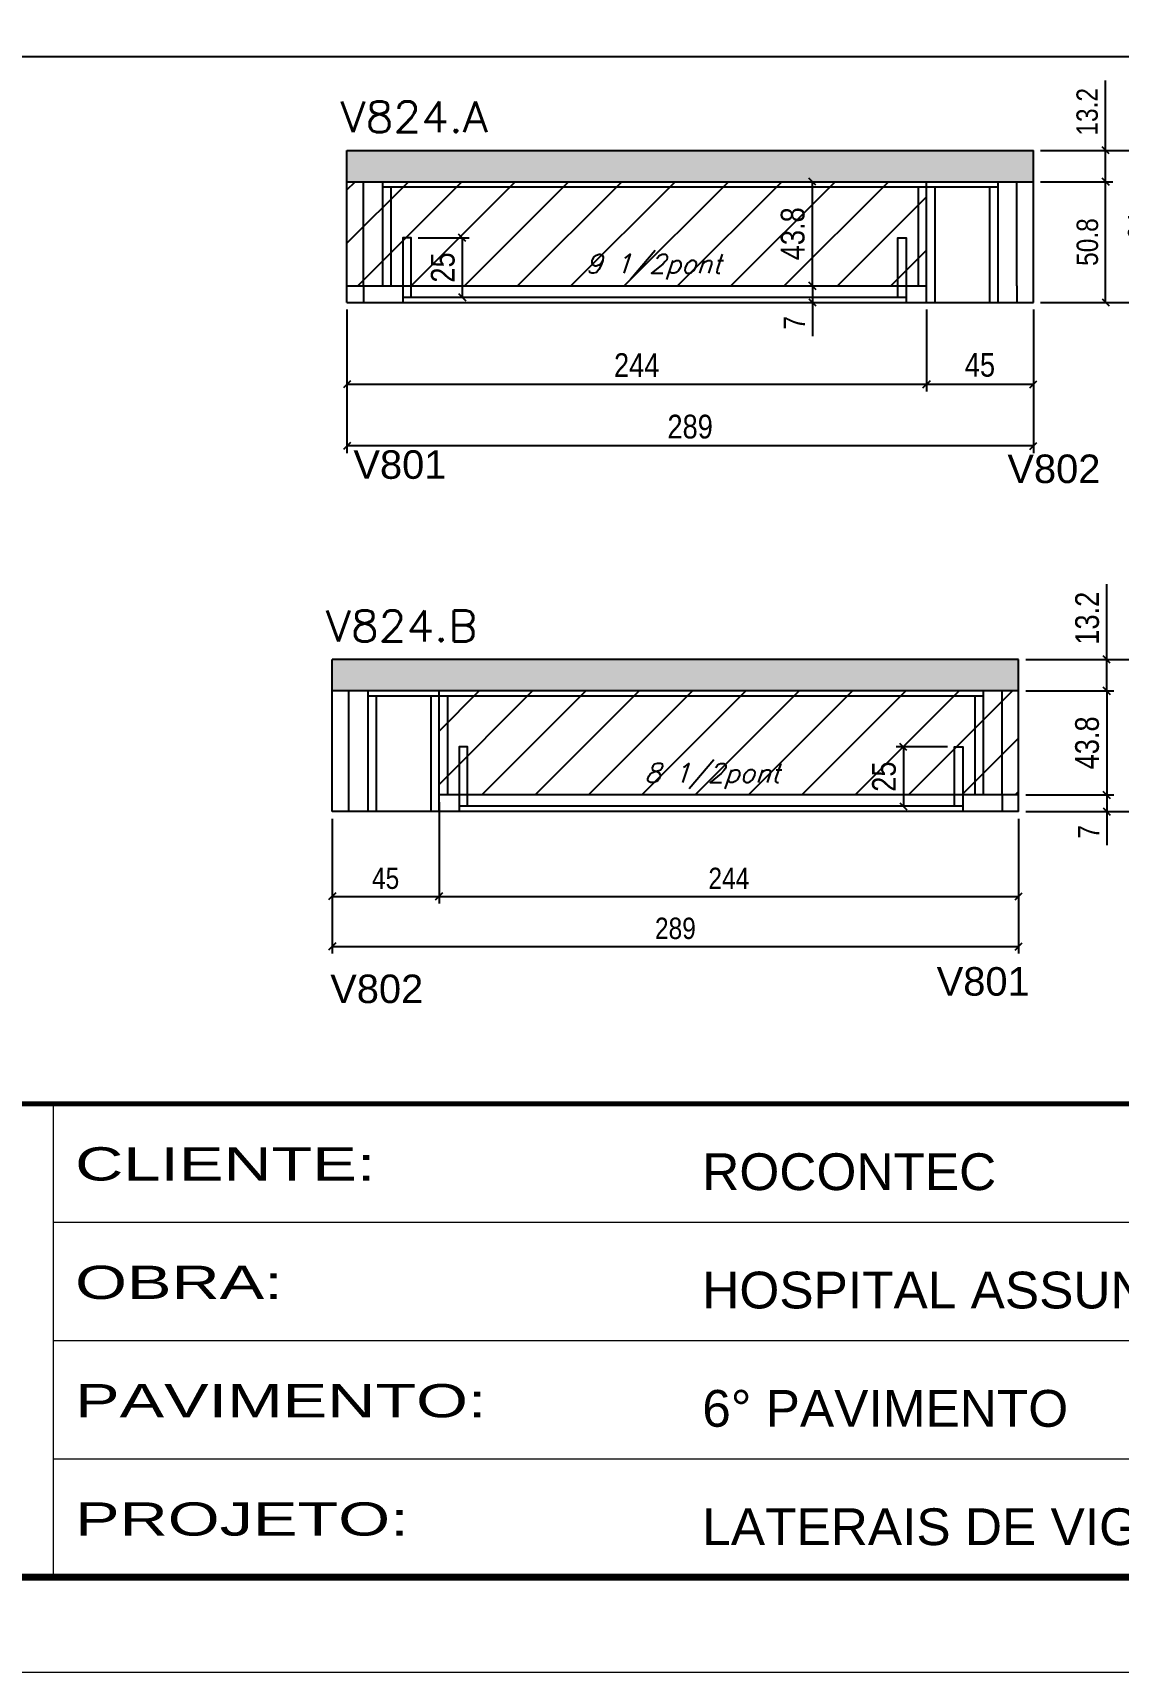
# Model space of a CAD drawing. Extents: x -20960 to -5926, y -2106 to 21915.
# Drawn here: x -6995 to -6538, y 12825 to 13515 of the extents above; entities that cross this region are included whole.
import ezdxf

# ---------------------------------------------------------------- set-up
doc = ezdxf.new("R2010")
doc.units = 0
doc.linetypes.add('CONTINUO', pattern=[0])
doc.linetypes.add('DASHED', pattern=[0.75, 0.5, -0.25])
for name, color, linetype in [('5', 5, 'Continuous'), ('COTA', 241, 'Continuous'), ('Painéis', 200, 'Continuous'), ('Reaproveitamento', 251, 'Continuous'), ('SARR_2.2x7', 40, 'Continuous'), ('SARR_3.5x7', 81, 'Continuous'), ('texto', 7, 'Continuous')]:
    doc.layers.add(name, color=color, linetype=linetype)
for name, color, linetype, lineweight in [('Folhas', 255, 'Continuous', 9), ('SARRAFO DE PRESSAO', 251, 'DASHED', 9), ('Texto Seção', 7, 'Continuous', 15)]:
    doc.layers.add(name, color=color, linetype=linetype, lineweight=lineweight)
doc.styles.add('ARIAL', font='arial.ttf')
doc.styles.add('COTA TECNICA', font='techl___.ttf', dxfattribs={"height": 10})
doc.styles.add('COTA TECNICA-50', font='techl___.ttf', dxfattribs={"height": 9})
doc.styles.add('REGUA-120', font='ROMANS.shx', dxfattribs={"height": 15})
doc.styles.add('Romans', font='romans.shx')
doc.styles.get("Standard").update_dxf_attribs({"font": 'arial.ttf'})
doc.styles.add('Tecnologia', font='')
doc.styles.get('Tecnologia').set_extended_font_data('Forgotten Futurist')
doc.dimstyles.new('COTA PAINEL-50', dxfattribs={"dimtxt": 9, "dimasz": 3, "dimexe": 3, "dimexo": 3, "dimgap": 3, "dimtad": 1, "dimdec": 1, "dimzin": 12, "dimdsep": 46, "dimtxsty": 'COTA TECNICA-50', "dimblk1": 'OBLIQUE', "dimblk2": 'OBLIQUE', "dimsah": 1, "dimcen": 0.9, "dimclrd": 4, "dimclre": 4, "dimclrt": 240, "dimadec": 1, "dimazin": 3, "dimtfac": 1, "dimtdec": 1, "dimtmove": 0, "dimatfit": 3, "dimfxl": 1, "dimtolj": 1, "dimtzin": 12, "dimarcsym": 0})
doc.dimstyles.new('PAINEL', dxfattribs={"dimtxt": 10, "dimasz": 3, "dimexe": 3, "dimexo": 3, "dimgap": 3, "dimtad": 1, "dimdec": 1, "dimzin": 12, "dimdsep": 46, "dimtxsty": 'COTA TECNICA', "dimblk1": 'OBLIQUE', "dimblk2": 'OBLIQUE', "dimsah": 1, "dimcen": 0.9, "dimclrd": 4, "dimclre": 4, "dimclrt": 240, "dimadec": 1, "dimazin": 3, "dimtfac": 1, "dimtdec": 1, "dimtmove": 0, "dimatfit": 3, "dimfxl": 1, "dimtolj": 1, "dimtzin": 12, "dimarcsym": 0})

# ---------------------------------------------------------------- blocks, each defined once
blk = doc.blocks.new('9999999999')
at = {"color": 30, "linetype": 'CONTINUO'}
for p, q in [((98564.56, 34230.21), (98564.56, 34429.45)), ((98564.56, 34379.64), (99583.98, 34379.64)), ((98564.56, 34329.83), (99487.98, 34329.83)), ((98564.56, 34280.02), (99487.98, 34280.02))]:
    blk.add_line(p, q, dxfattribs=at)
at = {"color": 30, "linetype": 'CONTINUO', "const_width": 2}
blk.add_lwpolyline([(99583.98, 34230.21), (99583.98, 34414.45, 0.414214), (99568.98, 34429.45), (98228.98, 34429.45, 0.414214), (98213.98, 34414.45), (98213.98, 34245.21, 0.414214), (98228.98, 34230.21), (99583.98, 34230.21)], format="xyb", dxfattribs=at)
at = {"layer": 'Folhas'}
blk.add_lwpolyline([(98138.98, 34190.21), (99623.98, 34190.21), (99623.98, 35240.21), (98138.98, 35240.21)], close=True, dxfattribs=at)
at = {"layer": 'Folhas', "color": 30, "const_width": 3}
blk.add_lwpolyline([(98213.98, 34230.21), (99583.98, 34230.21), (99583.98, 35200.21), (98213.98, 35200.21)], close=True, dxfattribs=at)
at = {"color": 7, "linetype": 'Continuous', "ltscale": 5, "style": 'ARIAL'}
for s, height, p in [('ROCONTEC', 15.483, (98837.68, 34393.13)), ('HOSPITAL ASSUNÇÃO', 15.4829, (98837.68, 34343.32)), ('6° PAVIMENTO', 15.4829, (98837.68, 34293.51)), ('LATERAIS DE VIGAS', 15.4829, (98837.68, 34243.7))]:
    blk.add_text(s, height=height, dxfattribs=at).set_placement(p)
at = {"layer": 'Folhas', "color": 7, "style": 'Tecnologia', "width": 1.5}
for s, p in [('CLIENTE:', (98573.65, 34397.17)), ('OBRA:', (98573.65, 34347.31)), ('PAVIMENTO:', (98573.65, 34297.5)), ('PROJETO:', (98573.65, 34247.69))]:
    blk.add_text(s, height=14, dxfattribs=at).set_placement(p)
blk = doc.blocks.new('_Oblique')
at = {"color": 0, "linetype": 'ByBlock', "lineweight": -2}
blk.add_line((-0.5, -0.5), (0.5, 0.5), dxfattribs=at)
blk = doc.blocks.new('*D1140')
at = {"layer": 'COTA', "color": 4, "lineweight": -2, "ltscale": 25, "transparency": 16777216}
for p, q in [((-6862.4, 13398.93), (-6862.4, 13338.5)), ((-6573.4, 13398.93), (-6573.4, 13338.5)), ((-6573.4, 13341.5), (-6862.4, 13341.5))]:
    blk.add_line(p, q, dxfattribs=at)
at = {"layer": 'Defpoints', "color": 0, "ltscale": 25, "transparency": 16777216}
for p in [(-6862.4, 13401.93), (-6573.4, 13401.93), (-6862.4, 13341.5)]:
    blk.add_point(p, dxfattribs=at)
at = {"layer": 'COTA', "color": 4, "lineweight": -2, "ltscale": 25, "transparency": 16777216, "xscale": 3, "yscale": 3, "zscale": 3, "rotation": 180}
blk.add_blockref('_Oblique', (-6862.4, 13341.5), dxfattribs=at)
at = {"layer": 'COTA', "color": 4, "lineweight": -2, "ltscale": 25, "transparency": 16777216, "xscale": 3, "yscale": 3, "zscale": 3}
blk.add_blockref('_Oblique', (-6573.4, 13341.5), dxfattribs=at)
at = {"layer": 'COTA', "color": 240, "ltscale": 25, "transparency": 16777216, "insert": (-6717.9, 13349.6), "char_height": 10, "attachment_point": 5, "style": 'COTA TECNICA'}
blk.add_mtext('\\A1;289', dxfattribs=at)
blk = doc.blocks.new('*D1141')
at = {"layer": 'COTA', "color": 4, "lineweight": -2, "ltscale": 25, "transparency": 16777216}
for p, q in [((-6618.4, 13398.93), (-6618.4, 13364.48)), ((-6862.4, 13378.93), (-6862.4, 13364.48)), ((-6862.4, 13367.48), (-6618.4, 13367.48))]:
    blk.add_line(p, q, dxfattribs=at)
at = {"layer": 'Defpoints', "color": 0, "ltscale": 25, "transparency": 16777216}
for p in [(-6618.4, 13401.93), (-6862.4, 13381.93), (-6618.4, 13367.48)]:
    blk.add_point(p, dxfattribs=at)
at = {"layer": 'COTA', "color": 4, "lineweight": -2, "ltscale": 25, "transparency": 16777216, "xscale": 3, "yscale": 3, "zscale": 3, "rotation": 180}
blk.add_blockref('_Oblique', (-6862.4, 13367.48), dxfattribs=at)
at = {"layer": 'COTA', "color": 4, "lineweight": -2, "ltscale": 25, "transparency": 16777216, "xscale": 3, "yscale": 3, "zscale": 3}
blk.add_blockref('_Oblique', (-6618.4, 13367.48), dxfattribs=at)
at = {"layer": 'COTA', "color": 240, "ltscale": 25, "transparency": 16777216, "insert": (-6740.4, 13375.56), "char_height": 10, "attachment_point": 5, "style": 'COTA TECNICA'}
blk.add_mtext('\\A1;244', dxfattribs=at)
blk = doc.blocks.new('*D1142')
at = {"layer": 'COTA', "color": 4, "lineweight": -2, "ltscale": 25, "transparency": 16777216}
for p, q in [((-6618.4, 13398.93), (-6618.4, 13364.48)), ((-6573.4, 13398.93), (-6573.4, 13364.48)), ((-6618.4, 13367.48), (-6573.4, 13367.48))]:
    blk.add_line(p, q, dxfattribs=at)
at = {"layer": 'Defpoints', "color": 0, "ltscale": 25, "transparency": 16777216}
for p in [(-6618.4, 13401.93), (-6573.4, 13401.93), (-6573.4, 13367.48)]:
    blk.add_point(p, dxfattribs=at)
at = {"layer": 'COTA', "color": 4, "lineweight": -2, "ltscale": 25, "transparency": 16777216, "xscale": 3, "yscale": 3, "zscale": 3, "rotation": 180}
blk.add_blockref('_Oblique', (-6618.4, 13367.48), dxfattribs=at)
at = {"layer": 'COTA', "color": 4, "lineweight": -2, "ltscale": 25, "transparency": 16777216, "xscale": 3, "yscale": 3, "zscale": 3}
blk.add_blockref('_Oblique', (-6573.4, 13367.48), dxfattribs=at)
at = {"layer": 'COTA', "color": 240, "ltscale": 25, "transparency": 16777216, "insert": (-6595.9, 13375.59), "char_height": 10, "attachment_point": 5, "style": 'COTA TECNICA'}
blk.add_mtext('\\A1;45', dxfattribs=at)
blk = doc.blocks.new('*D1143')
at = {"layer": 'COTA', "color": 4, "lineweight": -2, "ltscale": 25, "transparency": 16777216}
for p, q in [((-6693.83, 13452.73), (-6663.44, 13452.73)), ((-6666.44, 13408.93), (-6666.44, 13452.73)), ((-6693.83, 13408.93), (-6663.44, 13408.93))]:
    blk.add_line(p, q, dxfattribs=at)
at = {"layer": 'Defpoints', "color": 0, "ltscale": 25, "transparency": 16777216}
for p in [(-6696.83, 13452.73), (-6666.44, 13452.73), (-6696.83, 13408.93)]:
    blk.add_point(p, dxfattribs=at)
at = {"layer": 'COTA', "color": 4, "lineweight": -2, "ltscale": 25, "transparency": 16777216, "xscale": 3, "yscale": 3, "zscale": 3}
for p, rotation in [((-6666.44, 13452.73), 90), ((-6666.44, 13408.93), 270)]:
    blk.add_blockref('_Oblique', p, dxfattribs=dict(at, rotation=rotation))
at = {"layer": 'COTA', "color": 240, "ltscale": 25, "transparency": 16777216, "insert": (-6674.68, 13430.83), "char_height": 10, "attachment_point": 5, "rotation": 90, "style": 'COTA TECNICA'}
blk.add_mtext('\\A1;43.8', dxfattribs=at)
blk = doc.blocks.new('*D1174')
at = {"layer": 'COTA', "color": 4, "lineweight": -2, "ltscale": 25, "transparency": 16777216}
for p, q in [((-6576.61, 13238.43), (-6539.51, 13238.43)), ((-6542.51, 13238.43), (-6542.51, 13194.63)), ((-6576.61, 13194.63), (-6539.51, 13194.63))]:
    blk.add_line(p, q, dxfattribs=at)
at = {"layer": 'Defpoints', "color": 0, "ltscale": 25, "transparency": 16777216}
for p in [(-6579.61, 13238.43), (-6579.61, 13194.63), (-6542.51, 13194.63)]:
    blk.add_point(p, dxfattribs=at)
at = {"layer": 'COTA', "color": 4, "lineweight": -2, "ltscale": 25, "transparency": 16777216, "xscale": 3, "yscale": 3, "zscale": 3}
for p, rotation in [((-6542.51, 13238.43), 90), ((-6542.51, 13194.63), 270)]:
    blk.add_blockref('_Oblique', p, dxfattribs=dict(at, rotation=rotation))
at = {"layer": 'COTA', "color": 240, "ltscale": 25, "transparency": 16777216, "insert": (-6550.75, 13216.53), "char_height": 10, "attachment_point": 5, "rotation": 90, "style": 'COTA TECNICA'}
blk.add_mtext('\\A1;43.8', dxfattribs=at)
blk = doc.blocks.new('*D1175')
at = {"layer": 'COTA', "color": 4, "lineweight": -2, "ltscale": 25, "transparency": 16777216}
for p, q in [((-6542.51, 13251.63), (-6542.51, 13283.36)), ((-6576.61, 13251.63), (-6539.51, 13251.63)), ((-6542.51, 13238.43), (-6542.51, 13251.63)), ((-6576.61, 13238.43), (-6539.51, 13238.43))]:
    blk.add_line(p, q, dxfattribs=at)
at = {"layer": 'Defpoints', "color": 0, "ltscale": 25, "transparency": 16777216}
for p in [(-6579.61, 13251.63), (-6542.51, 13251.63), (-6579.61, 13238.43)]:
    blk.add_point(p, dxfattribs=at)
at = {"layer": 'COTA', "color": 4, "lineweight": -2, "ltscale": 25, "transparency": 16777216, "xscale": 3, "yscale": 3, "zscale": 3}
for p, rotation in [((-6542.51, 13251.63), 90), ((-6542.51, 13238.43), 270)]:
    blk.add_blockref('_Oblique', p, dxfattribs=dict(at, rotation=rotation))
at = {"layer": 'COTA', "color": 240, "ltscale": 25, "transparency": 16777216, "insert": (-6550.73, 13269), "char_height": 10, "attachment_point": 5, "rotation": 90, "style": 'COTA TECNICA'}
blk.add_mtext('\\A1;13.2', dxfattribs=at)
blk = doc.blocks.new('*D1176')
at = {"layer": 'COTA', "color": 4, "lineweight": -2, "ltscale": 25, "transparency": 16777216}
for p, q in [((-6576.61, 13251.63), (-6510.32, 13251.63)), ((-6513.32, 13251.63), (-6513.32, 13187.63)), ((-6576.61, 13187.63), (-6510.32, 13187.63))]:
    blk.add_line(p, q, dxfattribs=at)
at = {"layer": 'Defpoints', "color": 0, "ltscale": 25, "transparency": 16777216}
for p in [(-6579.61, 13251.63), (-6579.61, 13187.63), (-6513.32, 13187.63)]:
    blk.add_point(p, dxfattribs=at)
at = {"layer": 'COTA', "color": 4, "lineweight": -2, "ltscale": 25, "transparency": 16777216, "xscale": 3, "yscale": 3, "zscale": 3}
for p, rotation in [((-6513.32, 13251.63), 90), ((-6513.32, 13187.63), 270)]:
    blk.add_blockref('_Oblique', p, dxfattribs=dict(at, rotation=rotation))
at = {"layer": 'COTA', "color": 240, "ltscale": 25, "transparency": 16777216, "insert": (-6521.42, 13219.63), "char_height": 10, "attachment_point": 5, "rotation": 90, "style": 'COTA TECNICA'}
blk.add_mtext('\\A1;64', dxfattribs=at)
blk = doc.blocks.new('*D1177')
at = {"layer": 'COTA', "color": 4, "lineweight": -2, "transparency": 16777216}
for p, q in [((-6543.01, 13465.93), (-6543.01, 13495.39)), ((-6570.4, 13465.93), (-6540.01, 13465.93)), ((-6543.01, 13452.73), (-6543.01, 13465.93)), ((-6570.4, 13452.73), (-6540.01, 13452.73))]:
    blk.add_line(p, q, dxfattribs=at)
at = {"layer": 'Defpoints', "color": 0, "transparency": 16777216}
for p in [(-6573.4, 13465.93), (-6543.01, 13465.93), (-6573.4, 13452.73)]:
    blk.add_point(p, dxfattribs=at)
at = {"layer": 'COTA', "color": 4, "lineweight": -2, "transparency": 16777216, "xscale": 3, "yscale": 3, "zscale": 3}
for p, rotation in [((-6543.01, 13465.93), 90), ((-6543.01, 13452.73), 270)]:
    blk.add_blockref('_Oblique', p, dxfattribs=dict(at, rotation=rotation))
at = {"layer": 'COTA', "color": 240, "transparency": 16777216, "insert": (-6550.71, 13482.16), "char_height": 9, "attachment_point": 5, "rotation": 90, "style": 'COTA TECNICA-50'}
blk.add_mtext('\\A1;13.2', dxfattribs=at)
blk = doc.blocks.new('*D1144')
at = {"layer": 'COTA', "color": 4, "lineweight": -2, "transparency": 16777216}
for p, q in [((-6868.61, 13184.63), (-6868.61, 13148.91)), ((-6823.61, 13184.63), (-6823.61, 13148.91)), ((-6868.61, 13151.91), (-6823.61, 13151.91))]:
    blk.add_line(p, q, dxfattribs=at)
at = {"layer": 'Defpoints', "color": 0, "transparency": 16777216}
for p in [(-6868.61, 13187.63), (-6823.61, 13187.63), (-6823.61, 13151.91)]:
    blk.add_point(p, dxfattribs=at)
at = {"layer": 'COTA', "color": 4, "lineweight": -2, "transparency": 16777216, "xscale": 3, "yscale": 3, "zscale": 3, "rotation": 180}
blk.add_blockref('_Oblique', (-6868.61, 13151.91), dxfattribs=at)
at = {"layer": 'COTA', "color": 4, "lineweight": -2, "transparency": 16777216, "xscale": 3, "yscale": 3, "zscale": 3}
blk.add_blockref('_Oblique', (-6823.61, 13151.91), dxfattribs=at)
at = {"layer": 'COTA', "color": 240, "transparency": 16777216, "insert": (-6846.11, 13159.51), "char_height": 9, "attachment_point": 5, "style": 'COTA TECNICA-50'}
blk.add_mtext('\\A1;45', dxfattribs=at)
blk = doc.blocks.new('*D1178')
at = {"layer": 'COTA', "color": 4, "lineweight": -2, "transparency": 16777216}
for p, q in [((-6823.61, 13191.63), (-6823.61, 13148.91)), ((-6579.61, 13184.63), (-6579.61, 13148.91)), ((-6823.61, 13151.91), (-6579.61, 13151.91))]:
    blk.add_line(p, q, dxfattribs=at)
at = {"layer": 'Defpoints', "color": 0, "transparency": 16777216}
for p in [(-6823.61, 13194.63), (-6579.61, 13187.63), (-6579.61, 13151.91)]:
    blk.add_point(p, dxfattribs=at)
at = {"layer": 'COTA', "color": 4, "lineweight": -2, "transparency": 16777216, "xscale": 3, "yscale": 3, "zscale": 3, "rotation": 180}
blk.add_blockref('_Oblique', (-6823.61, 13151.91), dxfattribs=at)
at = {"layer": 'COTA', "color": 4, "lineweight": -2, "transparency": 16777216, "xscale": 3, "yscale": 3, "zscale": 3}
blk.add_blockref('_Oblique', (-6579.61, 13151.91), dxfattribs=at)
at = {"layer": 'COTA', "color": 240, "transparency": 16777216, "insert": (-6701.61, 13159.48), "char_height": 9, "attachment_point": 5, "style": 'COTA TECNICA-50'}
blk.add_mtext('\\A1;244', dxfattribs=at)
blk = doc.blocks.new('*D1145')
at = {"layer": 'COTA', "color": 4, "lineweight": -2, "transparency": 16777216}
for p, q in [((-6868.61, 13184.63), (-6868.61, 13127.82)), ((-6579.61, 13184.63), (-6579.61, 13127.82)), ((-6868.61, 13130.82), (-6579.61, 13130.82))]:
    blk.add_line(p, q, dxfattribs=at)
at = {"layer": 'Defpoints', "color": 0, "transparency": 16777216}
for p in [(-6868.61, 13187.63), (-6579.61, 13187.63), (-6579.61, 13130.82)]:
    blk.add_point(p, dxfattribs=at)
at = {"layer": 'COTA', "color": 4, "lineweight": -2, "transparency": 16777216, "xscale": 3, "yscale": 3, "zscale": 3, "rotation": 180}
blk.add_blockref('_Oblique', (-6868.61, 13130.82), dxfattribs=at)
at = {"layer": 'COTA', "color": 4, "lineweight": -2, "transparency": 16777216, "xscale": 3, "yscale": 3, "zscale": 3}
blk.add_blockref('_Oblique', (-6579.61, 13130.82), dxfattribs=at)
at = {"layer": 'COTA', "color": 240, "transparency": 16777216, "insert": (-6724.11, 13138.41), "char_height": 9, "attachment_point": 5, "style": 'COTA TECNICA-50'}
blk.add_mtext('\\A1;289', dxfattribs=at)
blk = doc.blocks.new('*D1170')
at = {"layer": 'COTA', "color": 4, "lineweight": -2, "transparency": 16777216}
for p, q in [((-6570.4, 13465.93), (-6518.42, 13465.93)), ((-6521.42, 13465.93), (-6521.42, 13401.93)), ((-6570.4, 13401.93), (-6518.42, 13401.93))]:
    blk.add_line(p, q, dxfattribs=at)
at = {"layer": 'Defpoints', "color": 0, "transparency": 16777216}
for p in [(-6573.4, 13465.93), (-6573.4, 13401.93), (-6521.42, 13401.93)]:
    blk.add_point(p, dxfattribs=at)
at = {"layer": 'COTA', "color": 4, "lineweight": -2, "transparency": 16777216, "xscale": 3, "yscale": 3, "zscale": 3}
for p, rotation in [((-6521.42, 13465.93), 90), ((-6521.42, 13401.93), 270)]:
    blk.add_blockref('_Oblique', p, dxfattribs=dict(at, rotation=rotation))
at = {"layer": 'COTA', "color": 240, "transparency": 16777216, "insert": (-6529.01, 13433.93), "char_height": 9, "attachment_point": 5, "rotation": 90, "style": 'COTA TECNICA-50'}
blk.add_mtext('\\A1;64', dxfattribs=at)
blk = doc.blocks.new('*D1186')
at = {"layer": 'COTA', "color": 4, "lineweight": -2, "transparency": 16777216}
for p, q in [((-6693.83, 13408.93), (-6663.44, 13408.93)), ((-6666.44, 13408.93), (-6666.44, 13401.93)), ((-6693.83, 13401.93), (-6663.44, 13401.93)), ((-6666.44, 13401.93), (-6666.44, 13387.78))]:
    blk.add_line(p, q, dxfattribs=at)
at = {"layer": 'Defpoints', "color": 0, "transparency": 16777216}
for p in [(-6696.83, 13408.93), (-6696.83, 13401.93), (-6666.44, 13401.93)]:
    blk.add_point(p, dxfattribs=at)
at = {"layer": 'COTA', "color": 4, "lineweight": -2, "transparency": 16777216, "xscale": 3, "yscale": 3, "zscale": 3}
for p, rotation in [((-6666.44, 13408.93), 90), ((-6666.44, 13401.93), 270)]:
    blk.add_blockref('_Oblique', p, dxfattribs=dict(at, rotation=rotation))
at = {"layer": 'COTA', "color": 240, "transparency": 16777216, "insert": (-6674, 13393.35), "char_height": 9, "attachment_point": 5, "rotation": 90, "style": 'COTA TECNICA-50'}
blk.add_mtext('\\A1;7', dxfattribs=at)
blk = doc.blocks.new('*D1171')
at = {"layer": 'COTA', "color": 4, "lineweight": -2, "ltscale": 25, "transparency": 16777216}
for p, q in [((-6832.4, 13429.13), (-6810.88, 13429.13)), ((-6813.88, 13429.13), (-6813.88, 13404.13)), ((-6832.4, 13404.13), (-6810.88, 13404.13))]:
    blk.add_line(p, q, dxfattribs=at)
at = {"layer": 'Defpoints', "color": 0, "ltscale": 25, "transparency": 16777216}
for p in [(-6835.4, 13429.13), (-6835.4, 13404.13), (-6813.88, 13404.13)]:
    blk.add_point(p, dxfattribs=at)
at = {"layer": 'COTA', "color": 4, "lineweight": -2, "ltscale": 25, "transparency": 16777216, "xscale": 3, "yscale": 3, "zscale": 3}
for p, rotation in [((-6813.88, 13429.13), 90), ((-6813.88, 13404.13), 270)]:
    blk.add_blockref('_Oblique', p, dxfattribs=dict(at, rotation=rotation))
at = {"layer": 'COTA', "color": 240, "ltscale": 25, "transparency": 16777216, "insert": (-6821.99, 13416.63), "char_height": 10, "attachment_point": 5, "rotation": 90, "style": 'COTA TECNICA'}
blk.add_mtext('\\A1;25', dxfattribs=at)
blk = doc.blocks.new('*D1172')
at = {"layer": 'COTA', "color": 4, "lineweight": -2, "ltscale": 25, "transparency": 16777216}
for p, q in [((-6609.61, 13214.83), (-6631.13, 13214.83)), ((-6628.13, 13214.83), (-6628.13, 13189.83)), ((-6609.61, 13189.83), (-6631.13, 13189.83))]:
    blk.add_line(p, q, dxfattribs=at)
at = {"layer": 'Defpoints', "color": 0, "ltscale": 25, "transparency": 16777216}
for p in [(-6606.61, 13214.83), (-6628.13, 13189.83), (-6606.61, 13189.83)]:
    blk.add_point(p, dxfattribs=at)
at = {"layer": 'COTA', "color": 4, "lineweight": -2, "ltscale": 25, "transparency": 16777216, "xscale": 3, "yscale": 3, "zscale": 3}
for p, rotation in [((-6628.13, 13214.83), 90), ((-6628.13, 13189.83), 270)]:
    blk.add_blockref('_Oblique', p, dxfattribs=dict(at, rotation=rotation))
at = {"layer": 'COTA', "color": 240, "ltscale": 25, "transparency": 16777216, "insert": (-6636.24, 13202.33), "char_height": 10, "attachment_point": 5, "rotation": 90, "style": 'COTA TECNICA'}
blk.add_mtext('\\A1;25', dxfattribs=at)
blk = doc.blocks.new('*D1187')
at = {"layer": 'COTA', "color": 4, "lineweight": -2, "transparency": 16777216}
for p, q in [((-6576.61, 13194.63), (-6539.51, 13194.63)), ((-6542.51, 13194.63), (-6542.51, 13187.63)), ((-6576.61, 13187.63), (-6539.51, 13187.63)), ((-6542.51, 13187.63), (-6542.51, 13173.47))]:
    blk.add_line(p, q, dxfattribs=at)
at = {"layer": 'Defpoints', "color": 0, "transparency": 16777216}
for p in [(-6579.61, 13194.63), (-6579.61, 13187.63), (-6542.51, 13187.63)]:
    blk.add_point(p, dxfattribs=at)
at = {"layer": 'COTA', "color": 4, "lineweight": -2, "transparency": 16777216, "xscale": 3, "yscale": 3, "zscale": 3}
for p, rotation in [((-6542.51, 13194.63), 90), ((-6542.51, 13187.63), 270)]:
    blk.add_blockref('_Oblique', p, dxfattribs=dict(at, rotation=rotation))
at = {"layer": 'COTA', "color": 240, "transparency": 16777216, "insert": (-6550.07, 13179.05), "char_height": 9, "attachment_point": 5, "rotation": 90, "style": 'COTA TECNICA-50'}
blk.add_mtext('\\A1;7', dxfattribs=at)
blk = doc.blocks.new('*D1672')
at = {"layer": 'COTA', "color": 4, "lineweight": -2, "transparency": 16777216}
for p, q in [((-6570.4, 13452.73), (-6540.01, 13452.73)), ((-6543.01, 13401.93), (-6543.01, 13452.73)), ((-6570.4, 13401.93), (-6540.01, 13401.93))]:
    blk.add_line(p, q, dxfattribs=at)
at = {"layer": 'Defpoints', "color": 0, "transparency": 16777216}
for p in [(-6573.4, 13452.73), (-6543.01, 13452.73), (-6573.4, 13401.93)]:
    blk.add_point(p, dxfattribs=at)
at = {"layer": 'COTA', "color": 4, "lineweight": -2, "transparency": 16777216, "xscale": 3, "yscale": 3, "zscale": 3}
for p, rotation in [((-6543.01, 13452.73), 90), ((-6543.01, 13401.93), 270)]:
    blk.add_blockref('_Oblique', p, dxfattribs=dict(at, rotation=rotation))
at = {"layer": 'COTA', "color": 240, "transparency": 16777216, "insert": (-6550.63, 13427.33), "char_height": 9, "attachment_point": 5, "rotation": 90, "style": 'COTA TECNICA-50'}
blk.add_mtext('\\A1;50.8', dxfattribs=at)

msp = doc.modelspace()

# ---------------------------------------------------------------- hatches: boundary and pattern name
at = {"layer": 'COTA', "linetype": 'ByBlock'}
h = msp.add_hatch(dxfattribs=at)
h.set_pattern_fill('AR-CONC', color=256, scale=0.03)
h.set_pattern_definition([(50, (-147672.9406, -11686.6878), (5.46554007, -0.47817257), [0.5715, -6.2865]), (355, (-147672.9406, -11686.688), (-1.05730264, 5.73170536), [0.4572, -5.02921753]), (100.4514447, (-147672.485, -11686.7276), (4.40823741, 5.25353256), [0.48570026, -5.34270734]), (46.1842, (-147672.9406, -11685.164), (8.13237123, -1.26126984), [0.85725, -9.42975]), (96.6355576, (-147672.263, -11685.269), (7.122124, 7.42278374), [0.7285507, -8.01406824]), (351.184151, (-147672.941, -11685.164), (7.122124, 7.42278374), [0.685799, -7.54379196]), (21, (-147672.1786, -11685.5448), (4.54843174, -3.06795595), [0.5715, -6.2865]), (326, (-147672.1786, -11685.545), (1.85406085, 5.52563898), [0.4572, -5.0292]), (71.451445, (-147671.7996, -11685.8004), (6.40249258, 2.45768307), [0.48570026, -5.34269813]), (37.5, (-147672.9406, -11686.6878), (0.092658098, 2.536651166), [0, -4.96824, 0, -5.1054, 0, -5.04825]), (7.5, (-147672.9406, -11686.6878), (2.004589875, 3.005417245), [0, -2.91084, 0, -4.85394, 0, -1.92405]), (327.5, (-147674.6399, -11686.6878), (4.067717855, -0.17186232), [0, -1.905, 0, -5.9436, 0, -7.8867]), (317.5, (-147675.402, -11686.6878), (4.44387544, 0.76279473), [0, -2.4765, 0, -3.94716, 0, -5.6007])])
h.paths.add_polyline_path([(-6573.4, 13452.73), (-6573.4, 13465.93), (-6862.4, 13465.93), (-6862.4, 13452.73)])
h = msp.add_hatch(dxfattribs=at)
h.set_pattern_fill('AR-CONC', color=256, scale=0.03)
h.set_pattern_definition([(50, (-147718.148, -11900.99), (5.46554007, -0.47817257), [0.5715, -6.2865]), (355, (-147718.148, -11900.99), (-1.05730264, 5.73170536), [0.4572, -5.02921753]), (100.4514447, (-147717.6927, -11901.03), (4.40823741, 5.25353256), [0.48570026, -5.34270734]), (46.1842, (-147718.148, -11899.466), (8.13237123, -1.26126984), [0.85725, -9.42975]), (96.6355576, (-147717.4704, -11899.571), (7.122124, 7.42278374), [0.7285507, -8.01406824]), (351.184151, (-147718.148, -11899.466), (7.122124, 7.42278374), [0.685799, -7.54379196]), (21, (-147717.386, -11899.847), (4.54843174, -3.06795595), [0.5715, -6.2865]), (326, (-147717.386, -11899.847), (1.85406085, 5.52563898), [0.4572, -5.0292]), (71.451445, (-147717.007, -11900.1026), (6.40249258, 2.45768307), [0.48570026, -5.34269813]), (37.5, (-147718.1481, -11900.99), (0.092658098, 2.536651166), [0, -4.96824, 0, -5.1054, 0, -5.04825]), (7.5, (-147718.1481, -11900.99), (2.004589875, 3.005417245), [0, -2.91084, 0, -4.85394, 0, -1.92405]), (327.5, (-147719.8474, -11900.99), (4.067717855, -0.17186232), [0, -1.905, 0, -5.9436, 0, -7.8867]), (317.5, (-147720.6094, -11900.99), (4.44387544, 0.76279473), [0, -2.4765, 0, -3.94716, 0, -5.6007])])
h.paths.add_polyline_path([(-6868.61, 13251.63), (-6868.61, 13238.43), (-6579.61, 13238.43), (-6579.61, 13251.63)])
at = {"layer": 'Reaproveitamento'}
h = msp.add_hatch(dxfattribs=at)
h.set_pattern_fill('ANSI31', color=256, scale=5)
h.set_pattern_definition([(45, (3283.849, -2581.896), (-11.22532, 11.22532), [])])
h.paths.add_polyline_path([(-6618.4, 13408.93), (-6618.4, 13452.73), (-6862.4, 13452.73), (-6862.4, 13408.93)])
h = msp.add_hatch(dxfattribs=at)
h.set_pattern_fill('ANSI31', color=256, scale=5)
h.set_pattern_definition([(45, (2664.168, -2794.652), (-11.22532, 11.22532), [])])
h.paths.add_polyline_path([(-6579.61, 13194.63), (-6579.61, 13238.43), (-6823.61, 13238.43), (-6823.61, 13194.63)])

# ---------------------------------------------------------------- linework, layer by layer
at = {"layer": 'COTA', "linetype": 'ByBlock'}
for p, q in [((-7336.5, 13505.48), (-5966.5, 13505.48)), ((-6862.4, 13465.93), (-6573.4, 13465.93)), ((-6862.4, 13452.73), (-6862.4, 13465.93)), ((-6573.4, 13452.73), (-6573.4, 13465.93)), ((-6579.61, 13251.63), (-6868.61, 13251.63)), ((-6868.61, 13238.43), (-6868.61, 13251.63)), ((-6579.61, 13238.43), (-6579.61, 13251.63))]:
    msp.add_line(p, q, dxfattribs=at)
at = {"layer": 'Painéis'}
for p, q in [((-6862.4, 13452.73), (-6573.4, 13452.73)), ((-6862.4, 13408.93), (-6618.4, 13408.93)), ((-6862.4, 13401.93), (-6573.4, 13401.93)), ((-6579.61, 13238.43), (-6868.61, 13238.43)), ((-6579.61, 13194.63), (-6823.61, 13194.63)), ((-6579.61, 13187.63), (-6868.61, 13187.63))]:
    msp.add_line(p, q, dxfattribs=at)
at = {"layer": 'Painéis', "ltscale": 25}
for p, q in [((-6862.4, 13401.93), (-6862.4, 13452.73)), ((-6618.4, 13401.93), (-6618.4, 13452.73)), ((-6573.4, 13401.93), (-6573.4, 13452.73)), ((-6868.61, 13187.63), (-6868.61, 13238.43)), ((-6823.61, 13194.63), (-6823.61, 13238.43)), ((-6823.61, 13187.63), (-6823.61, 13238.43)), ((-6579.61, 13187.63), (-6579.61, 13238.43))]:
    msp.add_line(p, q, dxfattribs=at)
at = {"layer": 'SARR_2.2x7', "linetype": 'Continuous'}
for p, q in [((-6855.4, 13408.93), (-6855.4, 13452.73)), ((-6847.4, 13450.53), (-6618.4, 13450.53)), ((-6618.4, 13450.53), (-6588.4, 13450.53)), ((-6580.4, 13408.93), (-6580.4, 13452.73)), ((-6855.4, 13408.93), (-6855.4, 13401.93)), ((-6580.4, 13408.93), (-6580.4, 13401.93)), ((-6861.61, 13187.63), (-6861.61, 13238.43)), ((-6823.61, 13236.23), (-6853.61, 13236.23)), ((-6594.61, 13236.23), (-6823.61, 13236.23)), ((-6586.61, 13194.63), (-6586.61, 13238.43)), ((-6586.61, 13194.63), (-6586.61, 13187.63))]:
    msp.add_line(p, q, dxfattribs=at)
at = {"layer": 'SARR_2.2x7', "linetype": 'Continuous', "ltscale": 50}
for p, q in [((-6838.9, 13404.13), (-6626.9, 13404.13)), ((-6603.11, 13189.83), (-6815.11, 13189.83))]:
    msp.add_line(p, q, dxfattribs=at)
at = {"layer": 'SARR_3.5x7'}
for p, q in [((-6847.4, 13452.73), (-6847.4, 13408.93)), ((-6843.9, 13450.53), (-6843.9, 13408.93)), ((-6621.9, 13450.53), (-6621.9, 13408.93)), ((-6614.9, 13450.53), (-6614.9, 13401.93)), ((-6591.9, 13450.53), (-6591.9, 13401.93)), ((-6588.4, 13452.73), (-6588.4, 13401.93)), ((-6847.4, 13439.73), (-6847.4, 13408.93)), ((-6843.9, 13437.53), (-6843.9, 13408.93)), ((-6853.61, 13238.43), (-6853.61, 13187.63)), ((-6850.11, 13236.23), (-6850.11, 13187.63)), ((-6827.11, 13236.23), (-6827.11, 13187.63)), ((-6820.11, 13236.23), (-6820.11, 13194.63)), ((-6598.11, 13236.23), (-6598.11, 13194.63)), ((-6594.61, 13238.43), (-6594.61, 13194.63))]:
    msp.add_line(p, q, dxfattribs=at)
for points in [[(-6835.4, 13404.13), (-6835.4, 13429.13), (-6838.9, 13429.13), (-6838.9, 13401.93)], [(-6630.4, 13404.13), (-6630.4, 13429.13), (-6626.9, 13429.13), (-6626.9, 13401.93)], [(-6811.61, 13189.83), (-6811.61, 13214.83), (-6815.11, 13214.83), (-6815.11, 13187.63)], [(-6606.61, 13189.83), (-6606.61, 13214.83), (-6603.11, 13214.83), (-6603.11, 13187.63)]]:
    msp.add_lwpolyline(points, dxfattribs=at)

# ---------------------------------------------------------------- block references
at = {"layer": 'SARRAFO DE PRESSAO', "color": 6, "linetype": 'ByBlock'}
msp.add_blockref('9999999999', (-105550.48, -21364.84), dxfattribs=at)

# ---------------------------------------------------------------- texts
at = {"layer": '5', "linetype": 'Continuous'}
for s, rotation, p in [('V801', 359.99996, (-6859.66, 13327.68)), ('V802', 359.99996, (-6584.33, 13325.9)), ('V802', 359.99996, (-6869.42, 13107.01)), ('V801', 0.00004, (-6614.1, 13110.14))]:
    msp.add_text(s, height=12, rotation=rotation, dxfattribs=at).set_placement(p)
at = {"layer": 'texto', "color": 2, "char_height": 8, "attachment_point": 5, "style": 'Romans'}
for s, insert in [('{\\Q19;\\C256;9 1/2pont}', (-6733.35, 13416.86)), ('{\\Q19;\\C256;8 1/2pont}', (-6708.67, 13202.56))]:
    msp.add_mtext(s, dxfattribs=dict(at, insert=insert))
at = {"layer": 'Texto Seção', "style": 'REGUA-120', "width": 1.05}
for s, p in [('V824.A', (-6865.07, 13473.55)), ('V824.B', (-6871.28, 13259.25))]:
    msp.add_text(s, height=13, dxfattribs=at).set_placement(p)

# ---------------------------------------------------------------- dimensions: what is measured, and where the dimension line sits
at = {"layer": 'COTA', "color": 1}
dim = msp.add_linear_dim(base=(-6543.01, 13465.93), p1=(-6573.4, 13452.73), p2=(-6573.4, 13465.93), angle=90, dimstyle='COTA PAINEL-50', dxfattribs=at)
dim.commit()
dim.dimension.update_dxf_attribs({"geometry": '*D1177', "text_midpoint": (-6550.71, 13482.16)})
at = {"layer": 'COTA'}
for base, p1, p2, picture, middle in [((-6521.42, 13401.93), (-6573.4, 13465.93), (-6573.4, 13401.93), '*D1170', (-6529.01, 13433.93)), ((-6543.01, 13452.73), (-6573.4, 13401.93), (-6573.4, 13452.73), '*D1672', (-6550.63, 13427.33)), ((-6666.44, 13401.93), (-6696.83, 13408.93), (-6696.83, 13401.93), '*D1186', (-6674, 13393.35)), ((-6542.51, 13187.63), (-6579.61, 13194.63), (-6579.61, 13187.63), '*D1187', (-6550.07, 13179.05))]:
    dim = msp.add_linear_dim(base=base, p1=p1, p2=p2, angle=90, dimstyle='COTA PAINEL-50', dxfattribs=at)
    dim.commit()
    dim.dimension.update_dxf_attribs({"geometry": picture, "text_midpoint": middle})
at = {"layer": 'COTA', "ltscale": 25}
for base, p1, p2, picture, middle in [((-6666.44, 13452.73), (-6696.83, 13408.93), (-6696.83, 13452.73), '*D1143', (-6674.68, 13430.83)), ((-6813.88, 13404.13), (-6835.4, 13429.13), (-6835.4, 13404.13), '*D1171', (-6821.99, 13416.63)), ((-6542.51, 13251.63), (-6579.61, 13238.43), (-6579.61, 13251.63), '*D1175', (-6550.73, 13269)), ((-6513.32, 13187.63), (-6579.61, 13251.63), (-6579.61, 13187.63), '*D1176', (-6521.42, 13219.63)), ((-6542.51, 13194.63), (-6579.61, 13238.43), (-6579.61, 13194.63), '*D1174', (-6550.75, 13216.53)), ((-6628.13, 13189.83), (-6606.61, 13214.83), (-6606.61, 13189.83), '*D1172', (-6636.24, 13202.33))]:
    dim = msp.add_linear_dim(base=base, p1=p1, p2=p2, angle=90, dimstyle='PAINEL', dxfattribs=at)
    dim.commit()
    dim.dimension.update_dxf_attribs({"geometry": picture, "text_midpoint": middle})
for base, p1, p2, picture, middle in [((-6862.4, 13341.5), (-6573.4, 13401.93), (-6862.4, 13401.93), '*D1140', (-6717.9, 13349.6)), ((-6618.4, 13367.48), (-6862.4, 13381.93), (-6618.4, 13401.93), '*D1141', (-6740.4, 13375.56))]:
    dim = msp.add_linear_dim(base=base, p1=p1, p2=p2, dimstyle='PAINEL', dxfattribs=at)
    dim.commit()
    dim.dimension.update_dxf_attribs({"geometry": picture, "text_midpoint": middle})
dim = msp.add_linear_dim(base=(-6573.4, 13367.48), p1=(-6618.4, 13401.93), p2=(-6573.4, 13401.93), dimstyle='PAINEL', override={"dimtmove": 1}, dxfattribs=at)
dim.commit()
dim.dimension.update_dxf_attribs({"geometry": '*D1142', "text_midpoint": (-6595.9, 13375.59)})
at = {"layer": 'COTA', "color": 1}
for base, p1, p2, picture, middle in [((-6579.61, 13151.91), (-6823.61, 13194.63), (-6579.61, 13187.63), '*D1178', (-6701.61, 13159.48)), ((-6823.61, 13151.91), (-6868.61, 13187.63), (-6823.61, 13187.63), '*D1144', (-6846.11, 13159.51)), ((-6579.61, 13130.82), (-6868.61, 13187.63), (-6579.61, 13187.63), '*D1145', (-6724.11, 13138.41))]:
    dim = msp.add_linear_dim(base=base, p1=p1, p2=p2, dimstyle='COTA PAINEL-50', dxfattribs=at)
    dim.commit()
    dim.dimension.update_dxf_attribs({"geometry": picture, "text_midpoint": middle})

doc.saveas('drawing.dxf')
